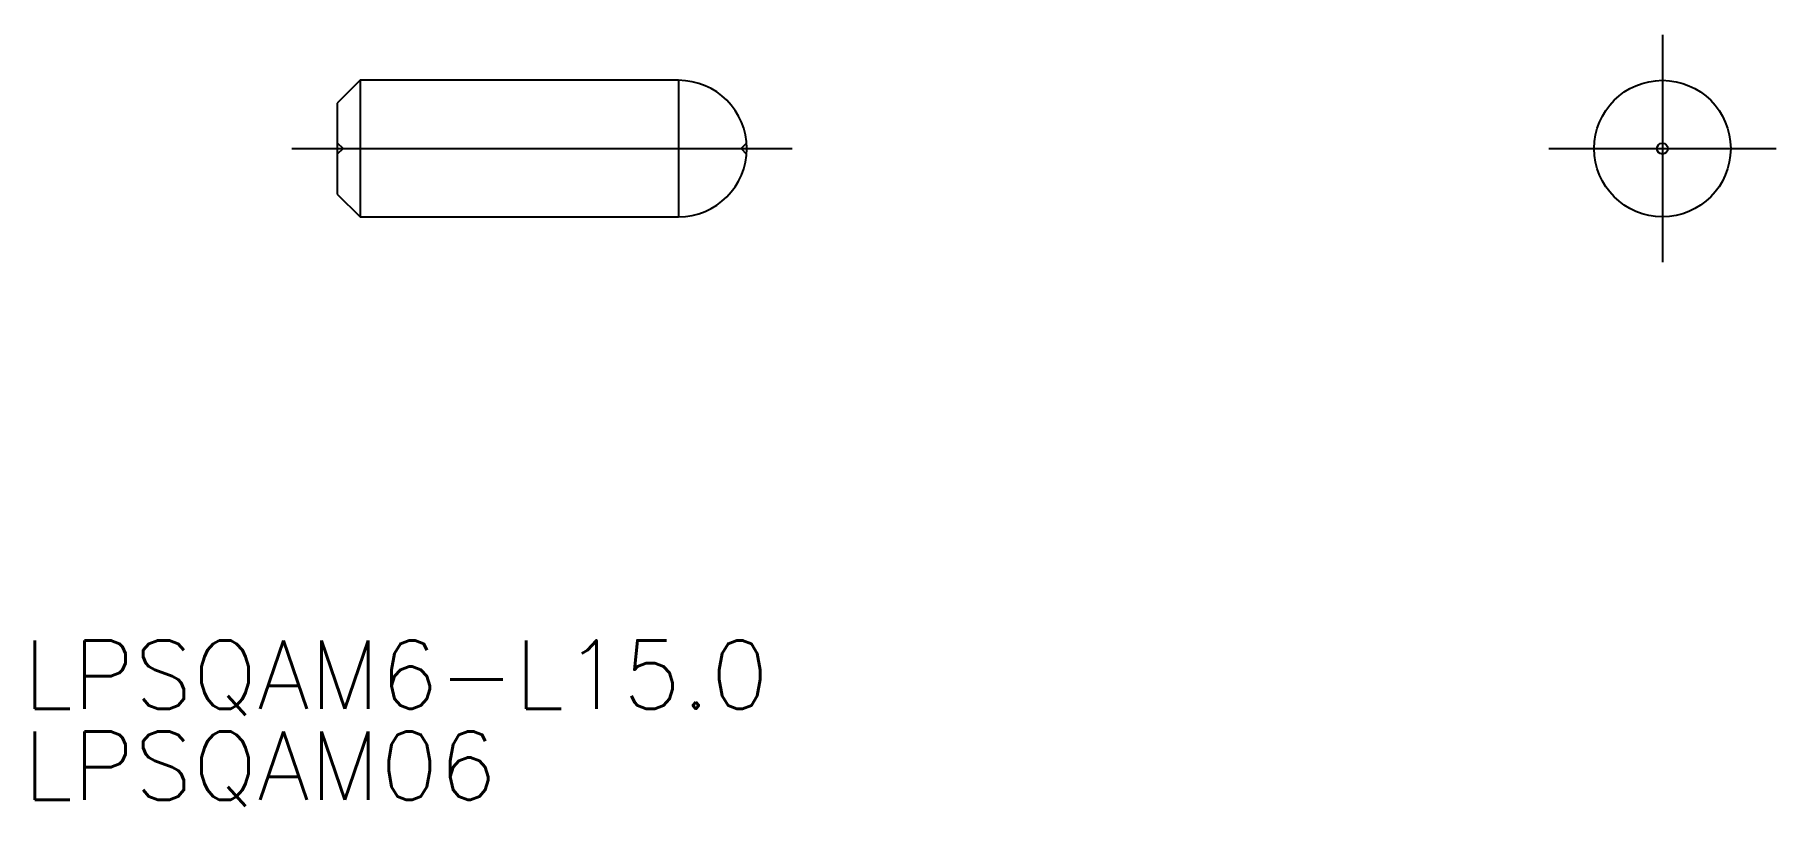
# Model space of a CAD drawing. Extents: x -71.5 to 5, y -28.9 to 5.
import ezdxf

# ---------------------------------------------------------------- set-up
doc = ezdxf.new("R2010")
doc.units = 0
doc.linetypes.add('CENTER', pattern=[50.8, 31.75, -6.35, 6.35, -6.35])
doc.linetypes.add('DASHED', pattern=[19.05, 12.7, -6.35])
doc.layers.get('0').update_dxf_attribs({"linetype": 'CONTINUOUS'})
doc.layers.add('CENTER', color=1, linetype='CENTER')
doc.styles.get("Standard").update_dxf_attribs({"font": 'txt.shx', "height": 3, "bigfont": 'bigfont.shx'})

# ---------------------------------------------------------------- blocks, each defined once
blk = doc.blocks.new('*U2')
at = {"color": 7, "linetype": 'CONTINUOUS'}
blk.add_text('LPSQAM6-L15.0', height=3, dxfattribs=at).set_placement((-72.062, -24.62))
blk = doc.blocks.new('*U3')
at = {"color": 7, "linetype": 'CONTINUOUS'}
blk.add_text('LPSQAM06', height=3, dxfattribs=at).set_placement((-72.062, -28.62))

msp = doc.modelspace()

# ---------------------------------------------------------------- linework, layer by layer
at = {"color": 7, "linetype": 'CONTINUOUS'}
for p, q in [((-57.25, 3), (-58.25, 2)), ((-57.25, 3), (-57.25, -3)), ((-43.25, 3), (-57.25, 3)), ((-43.25, 3), (-43.25, -3)), ((-58.25, 2), (-58.25, -2)), ((-58.25, -2), (-57.25, -3)), ((-57.25, -3), (-43.25, -3))]:
    msp.add_line(p, q, dxfattribs=at)
at = {"color": 3, "linetype": 'DASHED'}
for p, q in [((-58.25, 0.25), (-58, 0)), ((-58, 0), (-58.25, -0.25)), ((-40.259644, 0.240356), (-40.5, 0)), ((-40.5, 0), (-40.259644, -0.240356))]:
    msp.add_line(p, q, dxfattribs=at)
at = {"color": 7, "linetype": 'CONTINUOUS'}
for radius in [3, 0.24036]:
    msp.add_circle((0, 0), radius, dxfattribs=at)
msp.add_arc((-43.25, 0), 3, 270, 90, dxfattribs=at)
at = {"layer": 'CENTER', "color": 1, "linetype": 'CENTER'}
for p, q in [((0, 5), (0, -5)), ((-60.25, 0), (-38.25, 0)), ((-5, 0), (5, 0))]:
    msp.add_line(p, q, dxfattribs=at)

# ---------------------------------------------------------------- block references
at = {"color": 7, "linetype": 'CONTINUOUS'}
for name in ['*U2', '*U3']:
    msp.add_blockref(name, (0, 0), dxfattribs=at)

doc.saveas('drawing.dxf')
